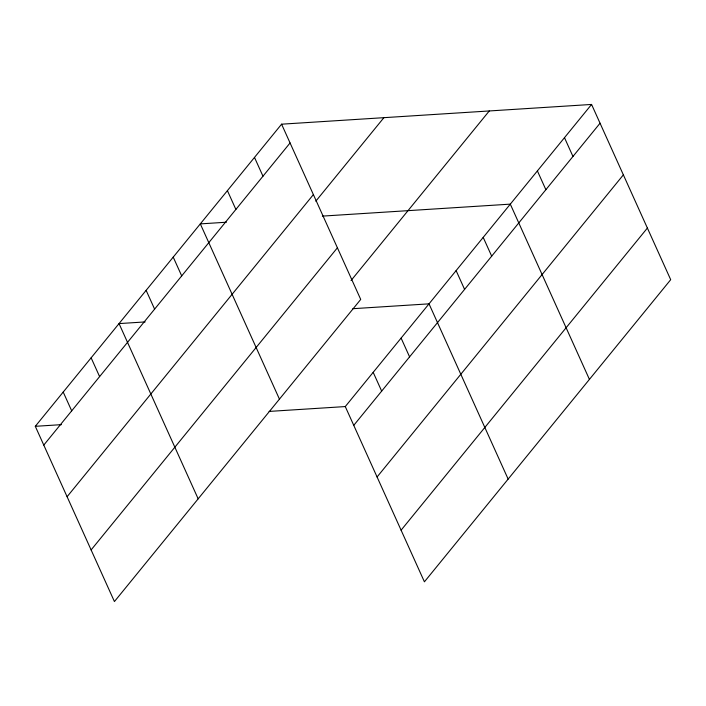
<?xml version="1.0" encoding="UTF-8"?>
<svg xmlns="http://www.w3.org/2000/svg" width="706" height="706" viewBox="0 0 706 706"><rect width="100%" height="100%" fill="white"/><g stroke="black" fill="none" stroke-linecap="round" stroke-linejoin="round"><path stroke-width="1.06" d="M281.588 124.185L360.722 299.432L114.425 601.556L35.3 426.309L281.588 124.185L591.575 104.444L670.7 279.691L424.412 581.815L345.278 406.568L591.575 104.444M43.781 445.089L290.069 142.965M67.096 496.724L313.385 194.6M315.811 201.184L383.887 117.673M91.118 549.921L337.406 247.797M351.041 280.538L489.276 110.957M353.759 425.347L600.056 123.223M377.075 476.982L623.363 174.859M401.096 530.18L647.384 228.056M226.432 222.222L200.319 223.89L279.444 399.137M322.368 216.115L510.297 204.14L589.422 379.387M145.154 321.927L119.04 323.586L198.165 498.833M352.841 308.698L429.019 303.845L508.143 479.092M35.3 426.309L61.413 424.65M269.101 411.421L345.278 406.568M564.482 137.67L572.963 156.458M537.39 170.905L545.87 189.685M483.204 237.375L491.685 256.154M456.111 270.61L464.592 289.389M401.105 338.086L409.586 356.865M373.192 372.327L381.672 391.106M254.495 157.42L262.976 176.2M227.411 190.655L235.883 209.435M173.226 257.125L181.707 275.905M146.133 290.351L154.614 309.14M91.127 357.827L99.608 376.607M63.213 392.068L71.694 410.848"/></g></svg>
